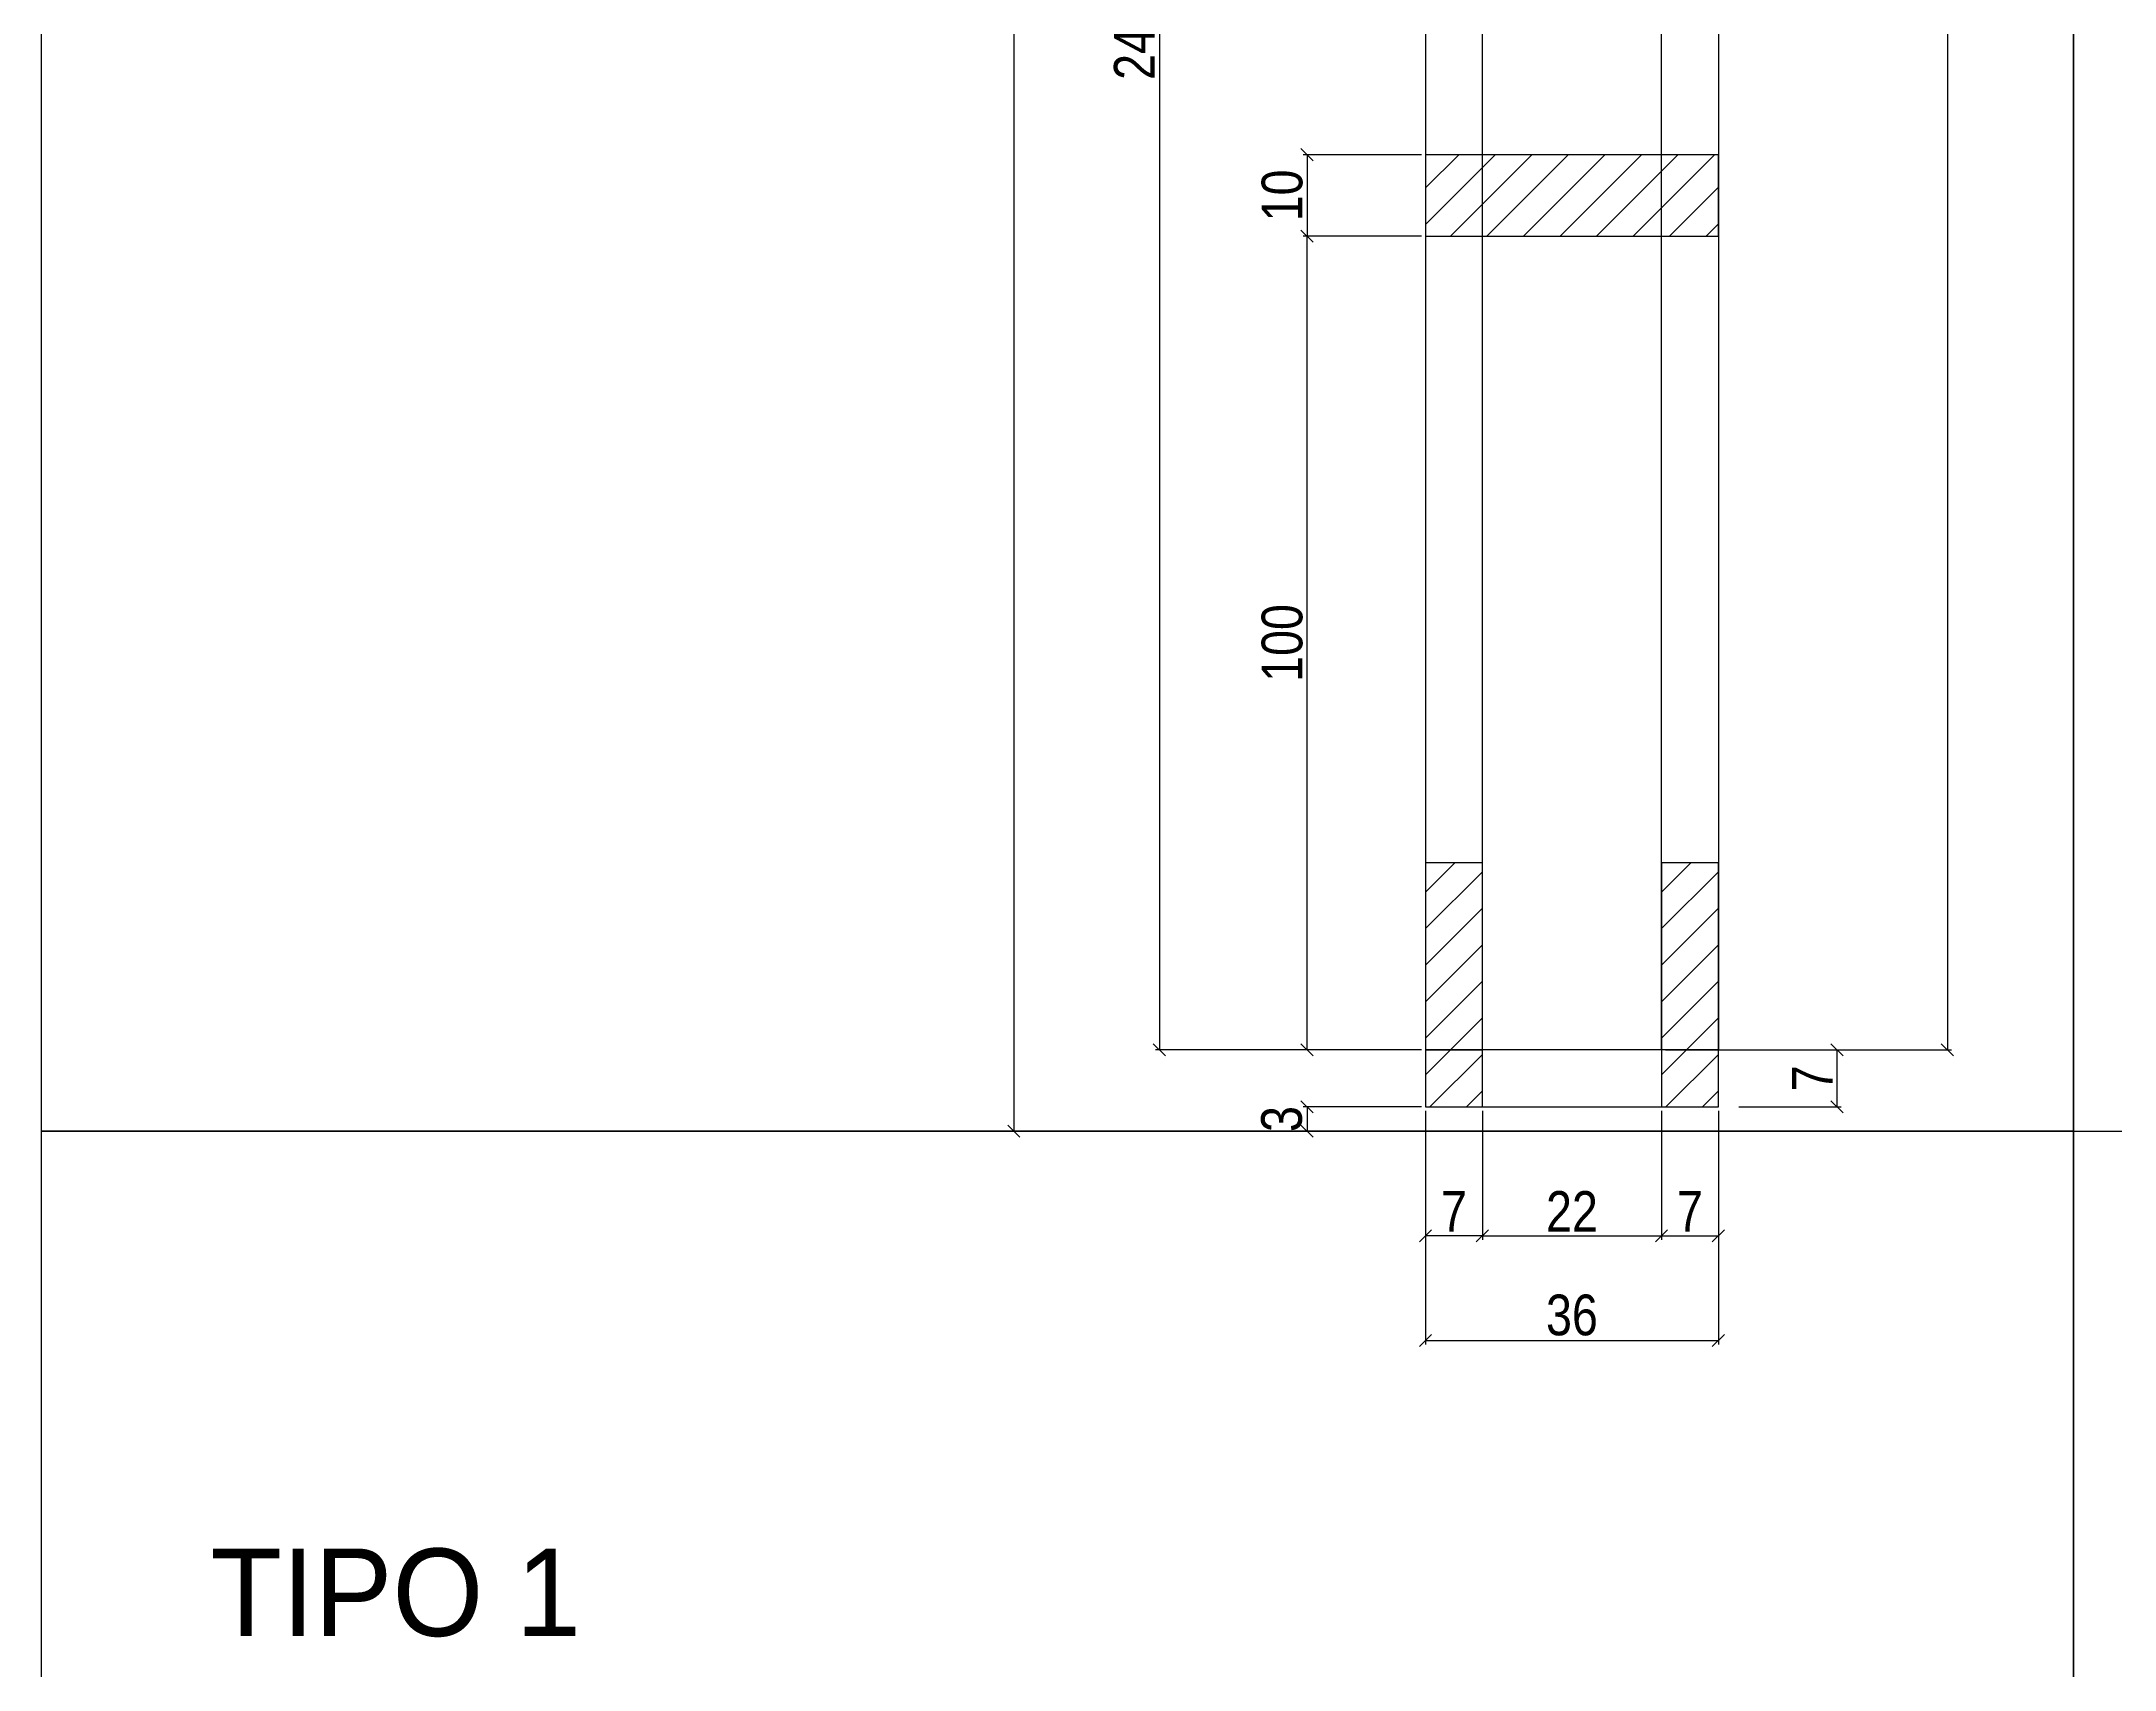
# Model space of a CAD drawing. Header units: millimetres. Extents: x 3247 to 10920, y 704 to 3817.
# Drawn here: x 3247 to 3756, y 3017 to 3417 of the extents above; entities that cross this region are included whole.
import ezdxf

# ---------------------------------------------------------------- set-up
doc = ezdxf.new("R2010")
doc.units = ezdxf.units.MM
for name, color, linetype in [('1', 1, 'Continuous'), ('COTA', 241, 'Continuous'), ('Painéis', 200, 'Continuous'), ('SARR_7x7', 40, 'Continuous'), ('TIRAS REESCORAMENTO', 252, 'Continuous'), ('VIGAS', 3, 'Continuous')]:
    doc.layers.add(name, color=color, linetype=linetype)
doc.styles.add('COTA TECNICA 2X', font='techl___.ttf', dxfattribs={"height": 10})
doc.styles.add('ROMAS860', font='ROMAS860.SHX', dxfattribs={"height": 8.5})
doc.dimstyles.new('SECAO', dxfattribs={"dimscale": 0.333333, "dimtxt": 5, "dimasz": 9, "dimexe": 3, "dimexo": 3, "dimgap": 3, "dimtad": 1, "dimdec": 1, "dimlfac": 0.5, "dimzin": 12, "dimdsep": 46, "dimtxsty": 'COTA TECNICA 2X', "dimblk1": 'OBLIQUE', "dimblk2": 'OBLIQUE', "dimsah": 1, "dimcen": 0.9, "dimclrd": 4, "dimclre": 4, "dimclrt": 240, "dimadec": 1, "dimazin": 3, "dimtfac": 1, "dimtdec": 1, "dimtmove": 0, "dimatfit": 3, "dimfxl": 1, "dimtolj": 1, "dimtzin": 12, "dimarcsym": 0})

# ---------------------------------------------------------------- blocks, each defined once
blk = doc.blocks.new('_Oblique')
at = {"layer": '1', "color": 0, "lineweight": -2}
blk.add_line((-0.5, -0.5), (0.5, 0.5), dxfattribs=at)
blk = doc.blocks.new('*D38')
at = {"layer": 'COTA', "color": 4, "lineweight": -2, "transparency": 16777216}
for p, q in [((3585.95, 3665.17), (3520.55, 3665.17)), ((3521.55, 3665.17), (3521.55, 3169.22)), ((3585.95, 3169.22), (3520.55, 3169.22))]:
    blk.add_line(p, q, dxfattribs=at)
at = {"layer": 'Defpoints', "color": 0, "transparency": 16777216}
for p in [(3586.95, 3665.17), (3521.55, 3169.22), (3586.95, 3169.22)]:
    blk.add_point(p, dxfattribs=at)
at = {"layer": 'COTA', "color": 4, "lineweight": -2, "transparency": 16777216, "xscale": 3, "yscale": 3, "zscale": 3}
for p, rotation in [((3521.55, 3665.17), 90), ((3521.55, 3169.22), 270)]:
    blk.add_blockref('_Oblique', p, dxfattribs=dict(at, rotation=rotation))
at = {"layer": 'COTA', "color": 240, "transparency": 16777216, "insert": (3515.45, 3417.2), "char_height": 10, "attachment_point": 5, "rotation": 90, "style": 'COTA TECNICA 2X'}
blk.add_mtext('\\A1;248', dxfattribs=at)
blk = doc.blocks.new('*D39')
at = {"layer": 'COTA', "color": 4, "lineweight": -2, "transparency": 16777216}
for p, q in [((3586.95, 3154.22), (3586.95, 3096.77)), ((3658.95, 3154.22), (3658.95, 3096.77)), ((3586.95, 3097.77), (3658.95, 3097.77))]:
    blk.add_line(p, q, dxfattribs=at)
at = {"layer": 'Defpoints', "color": 0, "transparency": 16777216}
for p in [(3586.95, 3155.22), (3658.95, 3155.22), (3658.95, 3097.77)]:
    blk.add_point(p, dxfattribs=at)
at = {"layer": 'COTA', "color": 4, "lineweight": -2, "transparency": 16777216, "xscale": 3, "yscale": 3, "zscale": 3, "rotation": 180}
blk.add_blockref('_Oblique', (3586.95, 3097.77), dxfattribs=at)
at = {"layer": 'COTA', "color": 4, "lineweight": -2, "transparency": 16777216, "xscale": 3, "yscale": 3, "zscale": 3}
blk.add_blockref('_Oblique', (3658.95, 3097.77), dxfattribs=at)
at = {"layer": 'COTA', "color": 240, "transparency": 16777216, "insert": (3622.95, 3103.99), "char_height": 10, "attachment_point": 5, "style": 'COTA TECNICA 2X'}
blk.add_mtext('\\A1;36', dxfattribs=at)
blk = doc.blocks.new('*D40')
at = {"layer": 'COTA', "color": 4, "lineweight": -2, "transparency": 16777216}
for p, q in [((3600.95, 3154.22), (3600.95, 3122.49)), ((3644.95, 3154.22), (3644.95, 3122.49)), ((3600.95, 3123.49), (3644.95, 3123.49))]:
    blk.add_line(p, q, dxfattribs=at)
at = {"layer": 'Defpoints', "color": 0, "transparency": 16777216}
for p in [(3600.95, 3155.22), (3644.95, 3155.22), (3644.95, 3123.49)]:
    blk.add_point(p, dxfattribs=at)
at = {"layer": 'COTA', "color": 4, "lineweight": -2, "transparency": 16777216, "xscale": 3, "yscale": 3, "zscale": 3, "rotation": 180}
blk.add_blockref('_Oblique', (3600.95, 3123.49), dxfattribs=at)
at = {"layer": 'COTA', "color": 4, "lineweight": -2, "transparency": 16777216, "xscale": 3, "yscale": 3, "zscale": 3}
blk.add_blockref('_Oblique', (3644.95, 3123.49), dxfattribs=at)
at = {"layer": 'COTA', "color": 240, "transparency": 16777216, "insert": (3622.95, 3129.49), "char_height": 10, "attachment_point": 5, "style": 'COTA TECNICA 2X'}
blk.add_mtext('\\A1;22', dxfattribs=at)
blk = doc.blocks.new('*D41')
at = {"layer": 'COTA', "color": 4, "lineweight": -2, "transparency": 16777216}
blk.add_line((3644.95, 3123.49), (3658.95, 3123.49), dxfattribs=at)
at = {"layer": 'Defpoints', "color": 0, "transparency": 16777216}
for p in [(3644.95, 3123.49), (3658.95, 3123.49), (3658.95, 3123.49)]:
    blk.add_point(p, dxfattribs=at)
at = {"layer": 'COTA', "color": 4, "lineweight": -2, "transparency": 16777216, "xscale": 3, "yscale": 3, "zscale": 3, "rotation": 180}
blk.add_blockref('_Oblique', (3644.95, 3123.49), dxfattribs=at)
at = {"layer": 'COTA', "color": 4, "lineweight": -2, "transparency": 16777216, "xscale": 3, "yscale": 3, "zscale": 3}
blk.add_blockref('_Oblique', (3658.95, 3123.49), dxfattribs=at)
at = {"layer": 'COTA', "color": 240, "transparency": 16777216, "insert": (3651.95, 3129.56), "char_height": 10, "attachment_point": 5, "style": 'COTA TECNICA 2X'}
blk.add_mtext('\\A1;7', dxfattribs=at)
blk = doc.blocks.new('*D42')
at = {"layer": 'COTA', "color": 4, "lineweight": -2, "transparency": 16777216}
blk.add_line((3600.95, 3123.49), (3586.95, 3123.49), dxfattribs=at)
at = {"layer": 'Defpoints', "color": 0, "transparency": 16777216}
for p in [(3586.95, 3123.49), (3586.95, 3123.49), (3600.95, 3123.49)]:
    blk.add_point(p, dxfattribs=at)
at = {"layer": 'COTA', "color": 4, "lineweight": -2, "transparency": 16777216, "xscale": 3, "yscale": 3, "zscale": 3, "rotation": 180}
blk.add_blockref('_Oblique', (3586.95, 3123.49), dxfattribs=at)
at = {"layer": 'COTA', "color": 4, "lineweight": -2, "transparency": 16777216, "xscale": 3, "yscale": 3, "zscale": 3}
blk.add_blockref('_Oblique', (3600.95, 3123.49), dxfattribs=at)
at = {"layer": 'COTA', "color": 240, "transparency": 16777216, "insert": (3593.95, 3129.56), "char_height": 10, "attachment_point": 5, "style": 'COTA TECNICA 2X'}
blk.add_mtext('\\A1;7', dxfattribs=at)
blk = doc.blocks.new('*D43')
at = {"layer": 'COTA', "color": 4, "lineweight": -2, "transparency": 16777216}
for p, q in [((3585.95, 3389.24), (3556.85, 3389.24)), ((3557.85, 3389.24), (3557.85, 3369.24)), ((3585.95, 3369.24), (3556.85, 3369.24))]:
    blk.add_line(p, q, dxfattribs=at)
at = {"layer": 'Defpoints', "color": 0, "transparency": 16777216}
for p in [(3586.95, 3389.24), (3557.85, 3369.24), (3586.95, 3369.24)]:
    blk.add_point(p, dxfattribs=at)
at = {"layer": 'COTA', "color": 4, "lineweight": -2, "transparency": 16777216, "xscale": 3, "yscale": 3, "zscale": 3}
for p, rotation in [((3557.85, 3389.24), 90), ((3557.85, 3369.24), 270)]:
    blk.add_blockref('_Oblique', p, dxfattribs=dict(at, rotation=rotation))
at = {"layer": 'COTA', "color": 240, "transparency": 16777216, "insert": (3551.75, 3379.24), "char_height": 10, "attachment_point": 5, "rotation": 90, "style": 'COTA TECNICA 2X'}
blk.add_mtext('\\A1;10', dxfattribs=at)
blk = doc.blocks.new('*D46')
at = {"layer": 'COTA', "color": 4, "lineweight": -2, "transparency": 16777216}
for p, q in [((3541.35, 3709.22), (3484.75, 3709.22)), ((3485.75, 3709.22), (3485.75, 3149.22)), ((3585.95, 3149.22), (3484.75, 3149.22))]:
    blk.add_line(p, q, dxfattribs=at)
at = {"layer": 'Defpoints', "color": 0, "transparency": 16777216}
for p in [(3542.35, 3709.22), (3485.75, 3149.22), (3586.95, 3149.22)]:
    blk.add_point(p, dxfattribs=at)
at = {"layer": 'COTA', "color": 4, "lineweight": -2, "transparency": 16777216, "xscale": 3, "yscale": 3, "zscale": 3}
for p, rotation in [((3485.75, 3709.22), 90), ((3485.75, 3149.22), 270)]:
    blk.add_blockref('_Oblique', p, dxfattribs=dict(at, rotation=rotation))
at = {"layer": 'COTA', "color": 240, "transparency": 16777216, "insert": (3479.63, 3429.22), "char_height": 10, "attachment_point": 5, "rotation": 90, "style": 'COTA TECNICA 2X'}
blk.add_mtext('\\A1;280', dxfattribs=at)
blk = doc.blocks.new('*D47')
at = {"layer": 'COTA', "color": 4, "lineweight": -2, "transparency": 16777216}
for p, q in [((3585.95, 3155.22), (3556.85, 3155.22)), ((3557.85, 3155.22), (3557.85, 3149.22)), ((3585.95, 3149.22), (3556.85, 3149.22))]:
    blk.add_line(p, q, dxfattribs=at)
at = {"layer": 'Defpoints', "color": 0, "transparency": 16777216}
for p in [(3586.95, 3155.22), (3557.85, 3149.22), (3586.95, 3149.22)]:
    blk.add_point(p, dxfattribs=at)
at = {"layer": 'COTA', "color": 4, "lineweight": -2, "transparency": 16777216, "xscale": 3, "yscale": 3, "zscale": 3}
for p, rotation in [((3557.85, 3155.22), 90), ((3557.85, 3149.22), 270)]:
    blk.add_blockref('_Oblique', p, dxfattribs=dict(at, rotation=rotation))
at = {"layer": 'COTA', "color": 240, "transparency": 16777216, "insert": (3551.63, 3152.22), "char_height": 10, "attachment_point": 5, "rotation": 90, "style": 'COTA TECNICA 2X'}
blk.add_mtext('\\A1;3', dxfattribs=at)
blk = doc.blocks.new('*D50')
at = {"layer": 'COTA', "color": 4, "lineweight": -2, "transparency": 16777216}
for p, q in [((3585.95, 3369.24), (3556.85, 3369.24)), ((3557.85, 3169.22), (3557.85, 3369.24)), ((3584.95, 3169.22), (3556.85, 3169.22))]:
    blk.add_line(p, q, dxfattribs=at)
at = {"layer": 'Defpoints', "color": 0, "transparency": 16777216}
for p in [(3557.85, 3369.24), (3586.95, 3369.24), (3585.95, 3169.22)]:
    blk.add_point(p, dxfattribs=at)
at = {"layer": 'COTA', "color": 4, "lineweight": -2, "transparency": 16777216, "xscale": 3, "yscale": 3, "zscale": 3}
for p, rotation in [((3557.85, 3369.24), 90), ((3557.85, 3169.22), 270)]:
    blk.add_blockref('_Oblique', p, dxfattribs=dict(at, rotation=rotation))
at = {"layer": 'COTA', "color": 240, "transparency": 16777216, "insert": (3551.75, 3269.23), "char_height": 10, "attachment_point": 5, "rotation": 90, "style": 'COTA TECNICA 2X'}
blk.add_mtext('\\A1;100', dxfattribs=at)
blk = doc.blocks.new('*D51')
at = {"layer": 'COTA', "color": 4, "lineweight": -2, "transparency": 16777216}
for p, q in [((3660.95, 3703.2), (3716.25, 3703.2)), ((3715.25, 3703.2), (3715.25, 3169.22)), ((3660.95, 3169.22), (3716.25, 3169.22))]:
    blk.add_line(p, q, dxfattribs=at)
at = {"layer": 'Defpoints', "color": 0, "transparency": 16777216}
for p in [(3659.95, 3703.2), (3659.95, 3169.22), (3715.25, 3169.22)]:
    blk.add_point(p, dxfattribs=at)
at = {"layer": 'COTA', "color": 4, "lineweight": -2, "transparency": 16777216, "xscale": 3, "yscale": 3, "zscale": 3}
for p, rotation in [((3715.25, 3703.2), 90), ((3715.25, 3169.22), 270)]:
    blk.add_blockref('_Oblique', p, dxfattribs=dict(at, rotation=rotation))
at = {"layer": 'COTA', "color": 240, "transparency": 16777216, "insert": (3709.15, 3436.21), "char_height": 10, "attachment_point": 5, "rotation": 90, "style": 'COTA TECNICA 2X'}
blk.add_mtext('\\A1;267', dxfattribs=at)
blk = doc.blocks.new('*D52')
at = {"layer": 'COTA', "color": 4, "lineweight": -2, "transparency": 16777216}
for p, q in [((3645.95, 3169.22), (3689.1, 3169.22)), ((3688.1, 3169.22), (3688.1, 3155.22)), ((3664.01, 3155.22), (3689.1, 3155.22))]:
    blk.add_line(p, q, dxfattribs=at)
at = {"layer": 'Defpoints', "color": 0, "transparency": 16777216}
for p in [(3644.95, 3169.22), (3663.01, 3155.22), (3688.1, 3155.22)]:
    blk.add_point(p, dxfattribs=at)
at = {"layer": 'COTA', "color": 4, "lineweight": -2, "transparency": 16777216, "xscale": 3, "yscale": 3, "zscale": 3}
for p, rotation in [((3688.1, 3169.22), 90), ((3688.1, 3155.22), 270)]:
    blk.add_blockref('_Oblique', p, dxfattribs=dict(at, rotation=rotation))
at = {"layer": 'COTA', "color": 240, "transparency": 16777216, "insert": (3682.03, 3162.22), "char_height": 10, "attachment_point": 5, "rotation": 90, "style": 'COTA TECNICA 2X'}
blk.add_mtext('\\A1;7', dxfattribs=at)

msp = doc.modelspace()

# ---------------------------------------------------------------- hatches: boundary and pattern name
at = {"layer": 'COTA'}
h = msp.add_hatch(dxfattribs=at)
h.set_pattern_fill('ANSI31', color=256, scale=2, style=0)
h.set_pattern_definition([(45, (-19994.8984, -194732.055), (-4.49012806, 4.49012806), [])])
h.paths.add_polyline_path([(3658.95, 3369.24), (3658.95, 3389.24), (3586.95, 3389.24), (3586.95, 3369.24)])
h = msp.add_hatch(dxfattribs=at)
h.set_pattern_fill('ANSI31', color=256, scale=2, style=0)
h.set_pattern_definition([(45, (-16257.265, -2653.966), (-4.490128, 4.490128), [])])
h.paths.add_polyline_path([(3586.95, 3155.22), (3600.95, 3155.22), (3600.95, 3215.22), (3586.95, 3215.22)])
h = msp.add_hatch(dxfattribs=at)
h.set_pattern_fill('ANSI31', color=256, scale=2, style=0)
h.set_pattern_definition([(45, (-16199.265, -2653.966), (-4.490128, 4.490128), [])])
h.paths.add_polyline_path([(3644.95, 3155.22), (3658.95, 3155.22), (3658.95, 3215.22), (3644.95, 3215.22)])

# ---------------------------------------------------------------- linework, layer by layer
at = {"layer": 'COTA', "color": 1}
msp.add_line((3246.75, 3149.22), (6743.22, 3149.22), dxfattribs=at)
at = {"layer": 'Painéis'}
msp.add_lwpolyline([(3586.95, 3369.24), (3658.95, 3369.24), (3658.95, 3389.24), (3586.95, 3389.24), (3586.95, 3369.24)], dxfattribs=at)
for points in [[(3586.95, 3155.22), (3600.95, 3155.22), (3600.95, 3215.22), (3586.95, 3215.22)], [(3644.95, 3155.22), (3658.95, 3155.22), (3658.95, 3215.22), (3644.95, 3215.22)]]:
    msp.add_lwpolyline(points, close=True, dxfattribs=at)
at = {"layer": 'SARR_7x7', "linetype": 'Continuous'}
for points in [[(3658.95, 3169.22), (3644.95, 3169.22), (3644.95, 3703.2), (3658.95, 3703.2)], [(3586.95, 3169.22), (3600.95, 3169.22), (3600.95, 3665.17), (3586.95, 3665.17)]]:
    msp.add_lwpolyline(points, close=True, dxfattribs=at)
msp.add_lwpolyline([(3608.95, 3155.22), (3658.95, 3155.22), (3658.95, 3169.22), (3586.95, 3169.22), (3586.95, 3155.22), (3608.95, 3155.22)], dxfattribs=at)
at = {"layer": 'TIRAS REESCORAMENTO', "linetype": 'ByBlock'}
msp.add_line((3746.25, 3149.22), (3246.75, 3149.22), dxfattribs=at)
at = {"layer": 'VIGAS'}
for points in [[(3746.25, 3008.97), (3246.75, 3008.97), (3246.75, 3817.27), (3746.25, 3817.27)], [(4245.74, 3008.97), (3746.25, 3008.97), (3746.25, 3817.27), (4245.74, 3817.27)]]:
    msp.add_lwpolyline(points, close=True, dxfattribs=at)

# ---------------------------------------------------------------- texts
at = {"layer": 'COTA', "color": 7, "style": 'ROMAS860'}
msp.add_text('TIPO 1', height=21.505, dxfattribs=at).set_placement((3288.28, 3025.13))

# ---------------------------------------------------------------- dimensions: what is measured, and where the dimension line sits
at = {"layer": 'COTA', "color": 3}
for base, p1, p2, picture, middle in [((3485.75, 3149.22), (3542.35, 3709.22), (3586.95, 3149.22), '*D46', (3479.63, 3429.22)), ((3715.25, 3169.22), (3659.95, 3703.2), (3659.95, 3169.22), '*D51', (3709.15, 3436.21)), ((3521.55, 3169.22), (3586.95, 3665.17), (3586.95, 3169.22), '*D38', (3515.45, 3417.2)), ((3557.85, 3369.24), (3586.95, 3389.24), (3586.95, 3369.24), '*D43', (3551.75, 3379.24)), ((3557.85, 3369.24), (3585.95, 3169.22), (3586.95, 3369.24), '*D50', (3551.75, 3269.23)), ((3688.1, 3155.22), (3644.95, 3169.22), (3663.01, 3155.22), '*D52', (3682.03, 3162.22))]:
    dim = msp.add_linear_dim(base=base, p1=p1, p2=p2, angle=90, dimstyle='SECAO', dxfattribs=at)
    dim.commit()
    dim.dimension.update_dxf_attribs({"geometry": picture, "text_midpoint": middle})
dim = msp.add_linear_dim(base=(3557.85, 3149.22), p1=(3586.95, 3155.22), p2=(3586.95, 3149.22), angle=90, dimstyle='SECAO', dxfattribs=at)
dim.commit()
dim.dimension.update_dxf_attribs({"geometry": '*D47', "text_midpoint": (3557.85, 3152.22), "dimtype": 160})
for base, p1, p2, picture, middle in [((3658.95, 3097.77), (3586.95, 3155.22), (3658.95, 3155.22), '*D39', (3622.95, 3097.77)), ((3644.95, 3123.49), (3600.95, 3155.22), (3644.95, 3155.22), '*D40', (3622.95, 3123.49)), ((3658.95, 3123.49), (3644.95, 3123.49), (3658.95, 3123.49), '*D41', (3651.95, 3123.49))]:
    dim = msp.add_linear_dim(base=base, p1=p1, p2=p2, dimstyle='SECAO', dxfattribs=at)
    dim.commit()
    dim.dimension.update_dxf_attribs({"geometry": picture, "text_midpoint": middle, "dimtype": 160})
dim = msp.add_linear_dim(base=(3586.95, 3123.49), p1=(3600.95, 3123.49), p2=(3586.95, 3123.49), dimstyle='SECAO', dxfattribs=at)
dim.commit()
dim.dimension.update_dxf_attribs({"geometry": '*D42', "text_midpoint": (3593.95, 3129.56)})

doc.saveas('drawing.dxf')
